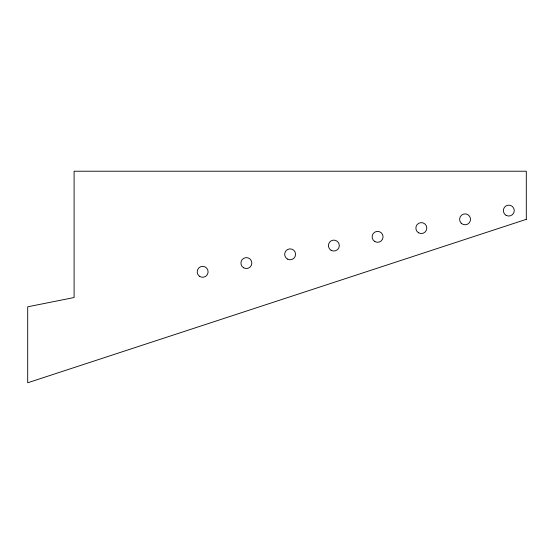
<?xml version="1.0" encoding="UTF-8"?>
<svg xmlns="http://www.w3.org/2000/svg" width="554" height="554" viewBox="0 0 554 554"><rect width="100%" height="100%" fill="white"/><g stroke="black" fill="none" stroke-linecap="round" stroke-linejoin="round"><path stroke-width="0.83" d="M526.3 219.336L27.7 382.779L27.7 306.805L74.104 297.533L74.104 171.221L526.3 171.221L526.3 219.336M199.433 276.238A5.464 5.464 0 0 0 208.082 272.395A5.464 5.464 0 0 0 200.43 266.82A5.464 5.464 0 0 0 199.433 276.238M243.649 267.804A5.464 5.464 0 0 0 251.848 263.067A5.464 5.464 0 0 0 243.649 258.337A5.464 5.464 0 0 0 243.649 267.804M287.387 259.057A5.464 5.464 0 0 0 295.587 254.321A5.464 5.464 0 0 0 287.387 249.591A5.464 5.464 0 0 0 287.387 259.057M331.126 250.311A5.464 5.464 0 0 0 339.325 245.574A5.464 5.464 0 0 0 331.126 240.838A5.464 5.464 0 0 0 331.126 250.311M374.864 241.565A5.464 5.464 0 0 0 383.063 236.828A5.464 5.464 0 0 0 374.864 232.091A5.464 5.464 0 0 0 374.864 241.565M418.595 232.812A5.464 5.464 0 0 0 426.802 228.082A5.464 5.464 0 0 0 418.595 223.345A5.464 5.464 0 0 0 418.595 232.812M461.205 223.2A5.464 5.464 0 0 0 470.346 220.748A5.464 5.464 0 0 0 463.656 214.052A5.464 5.464 0 0 0 461.205 223.2M506.072 215.319A5.464 5.464 0 0 0 514.271 210.582A5.464 5.464 0 0 0 506.072 205.853A5.464 5.464 0 0 0 506.072 215.319"/></g></svg>
